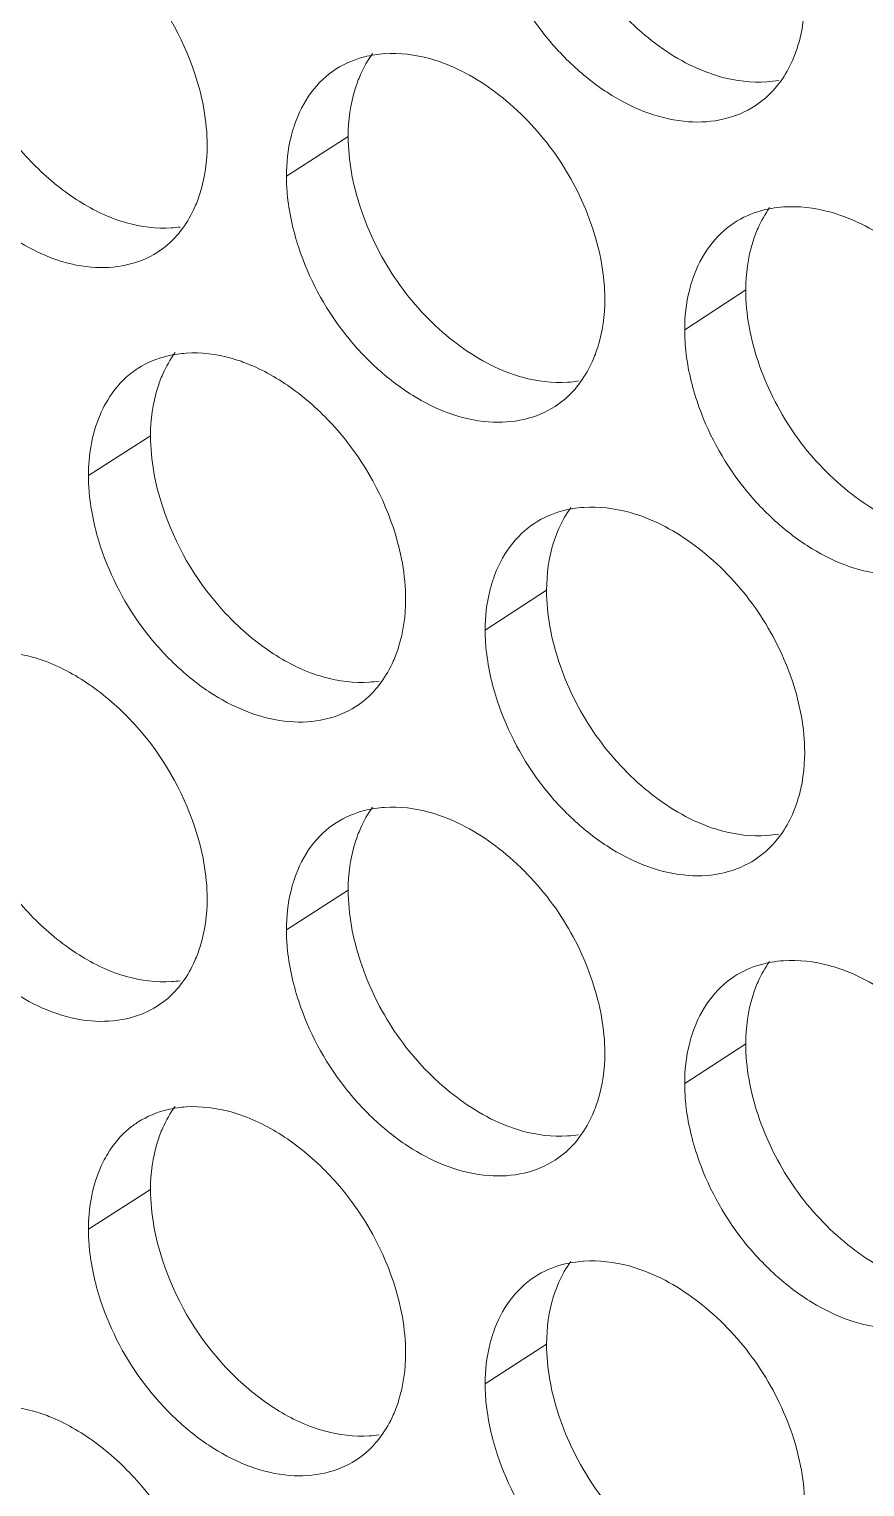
# Model space of a CAD drawing. Header units: millimetres. Extents: x 1177 to 4147, y 93 to 2194.
# Drawn here: x 2631.35 to 2640.08, y 985.82 to 1001.05 of the extents above; entities that cross this region are included whole.
import ezdxf

# ---------------------------------------------------------------- set-up
doc = ezdxf.new("R2010")
doc.units = ezdxf.units.MM
doc.header["$LTSCALE"] = 0.1
doc.layers.get('0').update_dxf_attribs({"lineweight": 13})
doc.layers.add('标注', color=251, linetype='Continuous', lineweight=9)

# ---------------------------------------------------------------- blocks, each defined once
blk = doc.blocks.new('02')
at = {"layer": '标注'}
for p, q in [((4532.96, 1019.732), (4532.038, 1019.14)), ((4538.893, 1017.441), (4537.982, 1016.845)), ((4530.01, 1015.263), (4529.082, 1014.673)), ((4530.01, 1015.263), (4529.082, 1014.673)), ((4535.921, 1012.958), (4535.004, 1012.364)), ((4535.921, 1012.958), (4535.004, 1012.364)), ((4532.96, 1008.482), (4532.038, 1007.89)), ((4538.893, 1006.191), (4537.982, 1005.595)), ((4530.01, 1004.013), (4529.082, 1003.423)), ((4535.921, 1001.708), (4535.004, 1001.114))]:
    blk.add_line(p, q, dxfattribs=at)
for centre, radius, start, end in [((4533.615, 1019.253), 1.719, 93.732, 98.663), ((4539.089, 1022.266), 1.722, 273.9384, 279.9366), ((4539.577, 1016.949), 1.735, 93.9617, 99.8775), ((4530.215, 1020.061), 1.697, 273.5926, 278.0992), ((4530.65, 1014.79), 1.711, 93.6161, 98.0527), ((4530.65, 1014.79), 1.711, 93.6161, 98.0527), ((4536.12, 1017.774), 1.714, 273.8238, 279.3262), ((4536.59, 1012.472), 1.727, 93.8472, 99.2713), ((4536.59, 1012.472), 1.727, 93.8472, 99.2713), ((4533.162, 1013.289), 1.705, 273.7086, 278.7138), ((4533.162, 1013.289), 1.705, 273.7086, 278.7138), ((4533.615, 1008.003), 1.719, 93.732, 98.663), ((4539.089, 1011.016), 1.722, 273.9384, 279.9366), ((4539.089, 1011.016), 1.722, 273.9384, 279.9366), ((4539.577, 1005.699), 1.735, 93.9617, 99.8775), ((4530.215, 1008.811), 1.697, 273.5926, 278.0992), ((4530.65, 1003.54), 1.711, 93.6161, 98.0527), ((4536.12, 1006.524), 1.714, 273.8238, 279.3262), ((4536.59, 1001.222), 1.727, 93.8472, 99.2713), ((4533.162, 1002.039), 1.705, 273.7086, 278.7138)]:
    blk.add_arc(centre, radius, start, end, dxfattribs=at)
for points, knots in [([(4535.921, 1024.208), (4535.921, 1023.848), (4536.065, 1023.1), (4536.572, 1022.075), (4537.331, 1021.227), (4537.967, 1020.823), (4538.298, 1020.696)], [0, 0, 0, 0, 0.242407, 0.502714, 0.761597, 1, 1, 1, 1]), ([(4530.855, 1019.603), (4530.855, 1019.963), (4530.675, 1020.902), (4530.044, 1021.991), (4529.212, 1022.755), (4528.736, 1023.033), (4528.493, 1023.129)], [0, 0, 0, 0, 0.242804, 0.633144, 0.823843, 1, 1, 1, 1]), ([(4535.188, 1022.55), (4535.338, 1022.096), (4535.684, 1021.448), (4536.329, 1020.752), (4537.019, 1020.22), (4537.809, 1019.913), (4538.567, 1019.963), (4538.895, 1020.099), (4539.035, 1020.191)], [0, 0, 0, 0, 0.282242, 0.422968, 0.557759, 0.795664, 0.900828, 1, 1, 1, 1]), ([(4527.071, 1022.05), (4527.071, 1021.69), (4527.249, 1020.752), (4527.876, 1019.66), (4528.704, 1018.895), (4529.179, 1018.617), (4529.422, 1018.521)], [0, 0, 0, 0, 0.243106, 0.633556, 0.824063, 1, 1, 1, 1]), ([(4539.589, 1020.864), (4539.619, 1020.932), (4539.73, 1021.228), (4539.773, 1021.547), (4539.773, 1021.787)], [0, 0, 0, 0, 0.23723, 1, 1, 1, 1]), ([(4533.356, 1020.952), (4533.304, 1020.944), (4533.102, 1020.904), (4532.909, 1020.822), (4532.78, 1020.74)], [0, 0, 0, 0, 0.256287, 1, 1, 1, 1]), ([(4534.41, 1020.817), (4534.334, 1020.847), (4534.042, 1020.944), (4533.729, 1020.983), (4533.503, 1020.968)], [0, 0, 0, 0, 0.264829, 1, 1, 1, 1]), ([(4532.78, 1020.74), (4532.637, 1020.648), (4532.377, 1020.397), (4532.218, 1020.077), (4532.159, 1019.905)], [0, 0, 0, 0, 0.484049, 1, 1, 1, 1]), ([(4533.143, 1020.655), (4533.113, 1020.587), (4533.003, 1020.291), (4532.96, 1019.972), (4532.96, 1019.732)], [0, 0, 0, 0, 0.236846, 1, 1, 1, 1]), ([(4536.79, 1017.302), (4536.79, 1017.662), (4536.645, 1018.41), (4536.137, 1019.435), (4535.377, 1020.283), (4534.741, 1020.689), (4534.41, 1020.817)], [0, 0, 0, 0, 0.242263, 0.502569, 0.761592, 1, 1, 1, 1]), ([(4538.298, 1020.696), (4538.374, 1020.667), (4538.667, 1020.57), (4538.981, 1020.533), (4539.207, 1020.548)], [0, 0, 0, 0, 0.264454, 1, 1, 1, 1]), ([(4539.035, 1020.191), (4539.145, 1020.263), (4539.279, 1020.383), (4539.388, 1020.522), (4539.415, 1020.559)], [0, 0, 0, 0, 0.745335, 1, 1, 1, 1]), ([(4526.319, 1020.397), (4526.467, 1019.945), (4526.807, 1019.298), (4527.441, 1018.599), (4528.118, 1018.062), (4528.895, 1017.746), (4529.645, 1017.784), (4529.97, 1017.913), (4530.11, 1018.002)], [0, 0, 0, 0, 0.283418, 0.424493, 0.559431, 0.79692, 0.901513, 1, 1, 1, 1]), ([(4532.159, 1019.905), (4532.139, 1019.847), (4532.066, 1019.598), (4532.038, 1019.337), (4532.038, 1019.14)], [0, 0, 0, 0, 0.239111, 1, 1, 1, 1]), ([(4530.672, 1018.681), (4530.702, 1018.749), (4530.812, 1019.044), (4530.855, 1019.363), (4530.855, 1019.603)], [0, 0, 0, 0, 0.236789, 1, 1, 1, 1]), ([(4532.96, 1019.732), (4532.96, 1019.372), (4533.104, 1018.624), (4533.608, 1017.598), (4534.364, 1016.748), (4534.999, 1016.342), (4535.328, 1016.214)], [0, 0, 0, 0, 0.242567, 0.503029, 0.761892, 1, 1, 1, 1]), ([(4532.038, 1019.14), (4532.038, 1019.054), (4532.055, 1018.693), (4532.135, 1018.336), (4532.221, 1018.076)], [0, 0, 0, 0, 0.239506, 1, 1, 1, 1]), ([(4540.371, 1018.533), (4540.295, 1018.562), (4540, 1018.658), (4539.684, 1018.696), (4539.457, 1018.68)], [0, 0, 0, 0, 0.264534, 1, 1, 1, 1]), ([(4529.422, 1018.521), (4529.497, 1018.492), (4529.786, 1018.393), (4530.097, 1018.353), (4530.321, 1018.368)], [0, 0, 0, 0, 0.264899, 1, 1, 1, 1]), ([(4539.279, 1018.659), (4539.229, 1018.65), (4539.032, 1018.606), (4538.844, 1018.524), (4538.719, 1018.442)], [0, 0, 0, 0, 0.255872, 1, 1, 1, 1]), ([(4542.768, 1015.03), (4542.768, 1015.39), (4542.622, 1016.137), (4542.109, 1017.16), (4541.344, 1018.005), (4540.704, 1018.407), (4540.371, 1018.533)], [0, 0, 0, 0, 0.241944, 0.50194, 0.761004, 1, 1, 1, 1]), ([(4530.11, 1018.002), (4530.219, 1018.071), (4530.353, 1018.188), (4530.461, 1018.324), (4530.488, 1018.36)], [0, 0, 0, 0, 0.745196, 1, 1, 1, 1]), ([(4538.719, 1018.442), (4538.578, 1018.349), (4538.322, 1018.1), (4538.163, 1017.783), (4538.104, 1017.613)], [0, 0, 0, 0, 0.48481, 1, 1, 1, 1]), ([(4539.077, 1018.365), (4539.047, 1018.297), (4538.936, 1018.001), (4538.893, 1017.682), (4538.893, 1017.441)], [0, 0, 0, 0, 0.237139, 1, 1, 1, 1]), ([(4532.221, 1018.076), (4532.37, 1017.622), (4532.714, 1016.974), (4533.356, 1016.277), (4534.041, 1015.743), (4534.827, 1015.434), (4535.582, 1015.48), (4535.909, 1015.613), (4536.049, 1015.704)], [0, 0, 0, 0, 0.282632, 0.423473, 0.558313, 0.796079, 0.901055, 1, 1, 1, 1]), ([(4538.104, 1017.613), (4538.084, 1017.554), (4538.01, 1017.305), (4537.982, 1017.043), (4537.982, 1016.845)], [0, 0, 0, 0, 0.239305, 1, 1, 1, 1]), ([(4538.893, 1017.441), (4538.893, 1017.081), (4539.037, 1016.334), (4539.546, 1015.309), (4540.308, 1014.463), (4540.946, 1014.061), (4541.278, 1013.935)], [0, 0, 0, 0, 0.242248, 0.5024, 0.761305, 1, 1, 1, 1]), ([(4536.606, 1016.379), (4536.636, 1016.447), (4536.747, 1016.743), (4536.79, 1017.062), (4536.79, 1017.302)], [0, 0, 0, 0, 0.237083, 1, 1, 1, 1]), ([(4537.982, 1016.845), (4537.982, 1016.759), (4537.999, 1016.398), (4538.079, 1016.042), (4538.166, 1015.782)], [0, 0, 0, 0, 0.239586, 1, 1, 1, 1]), ([(4531.446, 1016.344), (4531.37, 1016.374), (4531.079, 1016.472), (4530.767, 1016.512), (4530.542, 1016.498)], [0, 0, 0, 0, 0.264979, 1, 1, 1, 1]), ([(4531.446, 1016.344), (4531.37, 1016.374), (4531.079, 1016.472), (4530.767, 1016.512), (4530.542, 1016.498)], [0, 0, 0, 0, 0.264979, 1, 1, 1, 1]), ([(4530.41, 1016.484), (4530.357, 1016.477), (4530.153, 1016.438), (4529.957, 1016.357), (4529.827, 1016.274)], [0, 0, 0, 0, 0.256503, 1, 1, 1, 1]), ([(4530.41, 1016.484), (4530.357, 1016.477), (4530.153, 1016.438), (4529.957, 1016.357), (4529.827, 1016.274)], [0, 0, 0, 0, 0.256503, 1, 1, 1, 1]), ([(4533.817, 1012.824), (4533.817, 1013.184), (4533.637, 1014.123), (4533.002, 1015.211), (4532.168, 1015.973), (4531.69, 1016.249), (4531.446, 1016.344)], [0, 0, 0, 0, 0.242644, 0.632801, 0.82359, 1, 1, 1, 1]), ([(4533.817, 1012.824), (4533.817, 1013.184), (4533.637, 1014.123), (4533.002, 1015.211), (4532.168, 1015.973), (4531.69, 1016.249), (4531.446, 1016.344)], [0, 0, 0, 0, 0.242644, 0.632801, 0.82359, 1, 1, 1, 1]), ([(4529.827, 1016.274), (4529.781, 1016.245), (4529.602, 1016.115), (4529.457, 1015.941), (4529.37, 1015.798)], [0, 0, 0, 0, 0.246085, 1, 1, 1, 1]), ([(4529.827, 1016.274), (4529.781, 1016.245), (4529.602, 1016.115), (4529.457, 1015.941), (4529.37, 1015.798)], [0, 0, 0, 0, 0.246085, 1, 1, 1, 1]), ([(4530.192, 1016.185), (4530.162, 1016.117), (4530.052, 1015.822), (4530.01, 1015.503), (4530.01, 1015.263)], [0, 0, 0, 0, 0.236699, 1, 1, 1, 1]), ([(4530.192, 1016.185), (4530.162, 1016.117), (4530.052, 1015.822), (4530.01, 1015.503), (4530.01, 1015.263)], [0, 0, 0, 0, 0.236699, 1, 1, 1, 1]), ([(4535.328, 1016.214), (4535.404, 1016.185), (4535.696, 1016.088), (4536.009, 1016.049), (4536.234, 1016.064)], [0, 0, 0, 0, 0.264601, 1, 1, 1, 1]), ([(4536.049, 1015.704), (4536.159, 1015.776), (4536.293, 1015.894), (4536.402, 1016.032), (4536.428, 1016.069)], [0, 0, 0, 0, 0.74529, 1, 1, 1, 1]), ([(4529.37, 1015.798), (4529.323, 1015.721), (4529.148, 1015.371), (4529.082, 1014.972), (4529.082, 1014.673)], [0, 0, 0, 0, 0.23391, 1, 1, 1, 1]), ([(4529.37, 1015.798), (4529.323, 1015.721), (4529.148, 1015.371), (4529.082, 1014.972), (4529.082, 1014.673)], [0, 0, 0, 0, 0.23391, 1, 1, 1, 1]), ([(4538.166, 1015.782), (4538.317, 1015.327), (4538.665, 1014.679), (4539.314, 1013.984), (4540.007, 1013.453), (4540.802, 1013.15), (4541.563, 1013.204), (4541.891, 1013.342), (4542.032, 1013.435)], [0, 0, 0, 0, 0.281854, 0.422466, 0.557209, 0.795252, 0.900604, 1, 1, 1, 1]), ([(4530.01, 1015.263), (4530.01, 1014.902), (4530.189, 1013.964), (4530.818, 1012.874), (4531.649, 1012.111), (4532.126, 1011.834), (4532.37, 1011.739)], [0, 0, 0, 0, 0.242946, 0.633213, 0.82381, 1, 1, 1, 1]), ([(4530.01, 1015.263), (4530.01, 1014.902), (4530.189, 1013.964), (4530.818, 1012.874), (4531.649, 1012.111), (4532.126, 1011.834), (4532.37, 1011.739)], [0, 0, 0, 0, 0.242946, 0.633213, 0.82381, 1, 1, 1, 1]), ([(4529.082, 1014.673), (4529.082, 1014.587), (4529.1, 1014.226), (4529.179, 1013.869), (4529.265, 1013.608)], [0, 0, 0, 0, 0.239466, 1, 1, 1, 1]), ([(4529.082, 1014.673), (4529.082, 1014.587), (4529.1, 1014.226), (4529.179, 1013.869), (4529.265, 1013.608)], [0, 0, 0, 0, 0.239466, 1, 1, 1, 1]), ([(4536.312, 1014.177), (4536.261, 1014.169), (4536.062, 1014.126), (4535.871, 1014.044), (4535.744, 1013.962)], [0, 0, 0, 0, 0.256076, 1, 1, 1, 1]), ([(4536.312, 1014.177), (4536.261, 1014.169), (4536.062, 1014.126), (4535.871, 1014.044), (4535.744, 1013.962)], [0, 0, 0, 0, 0.256076, 1, 1, 1, 1]), ([(4537.385, 1014.047), (4537.309, 1014.076), (4537.016, 1014.173), (4536.701, 1014.211), (4536.474, 1014.196)], [0, 0, 0, 0, 0.264681, 1, 1, 1, 1]), ([(4537.385, 1014.047), (4537.309, 1014.076), (4537.016, 1014.173), (4536.701, 1014.211), (4536.474, 1014.196)], [0, 0, 0, 0, 0.264681, 1, 1, 1, 1]), ([(4535.744, 1013.962), (4535.602, 1013.87), (4535.344, 1013.62), (4535.185, 1013.301), (4535.126, 1013.131)], [0, 0, 0, 0, 0.484433, 1, 1, 1, 1]), ([(4535.744, 1013.962), (4535.602, 1013.87), (4535.344, 1013.62), (4535.185, 1013.301), (4535.126, 1013.131)], [0, 0, 0, 0, 0.484433, 1, 1, 1, 1]), ([(4539.773, 1010.537), (4539.773, 1010.897), (4539.628, 1011.645), (4539.118, 1012.669), (4538.355, 1013.516), (4537.717, 1013.92), (4537.385, 1014.047)], [0, 0, 0, 0, 0.242103, 0.502254, 0.761298, 1, 1, 1, 1]), ([(4539.773, 1010.537), (4539.773, 1010.897), (4539.628, 1011.645), (4539.118, 1012.669), (4538.355, 1013.516), (4537.717, 1013.92), (4537.385, 1014.047)], [0, 0, 0, 0, 0.242103, 0.502254, 0.761298, 1, 1, 1, 1]), ([(4536.105, 1013.882), (4536.074, 1013.813), (4535.964, 1013.518), (4535.921, 1013.199), (4535.921, 1012.958)], [0, 0, 0, 0, 0.236993, 1, 1, 1, 1]), ([(4536.105, 1013.882), (4536.074, 1013.813), (4535.964, 1013.518), (4535.921, 1013.199), (4535.921, 1012.958)], [0, 0, 0, 0, 0.236993, 1, 1, 1, 1]), ([(4529.265, 1013.608), (4529.413, 1013.155), (4529.755, 1012.508), (4530.393, 1011.809), (4531.074, 1011.274), (4531.856, 1010.961), (4532.608, 1011.003), (4532.934, 1011.134), (4533.074, 1011.224)], [0, 0, 0, 0, 0.283024, 0.423982, 0.55887, 0.796498, 0.901283, 1, 1, 1, 1]), ([(4529.265, 1013.608), (4529.413, 1013.155), (4529.755, 1012.508), (4530.393, 1011.809), (4531.074, 1011.274), (4531.856, 1010.961), (4532.608, 1011.003), (4532.934, 1011.134), (4533.074, 1011.224)], [0, 0, 0, 0, 0.283024, 0.423982, 0.55887, 0.796498, 0.901283, 1, 1, 1, 1]), ([(4535.126, 1013.131), (4535.106, 1013.072), (4535.033, 1012.823), (4535.004, 1012.562), (4535.004, 1012.364)], [0, 0, 0, 0, 0.239208, 1, 1, 1, 1]), ([(4535.126, 1013.131), (4535.106, 1013.072), (4535.033, 1012.823), (4535.004, 1012.562), (4535.004, 1012.364)], [0, 0, 0, 0, 0.239208, 1, 1, 1, 1]), ([(4533.633, 1011.901), (4533.664, 1011.97), (4533.774, 1012.265), (4533.817, 1012.584), (4533.817, 1012.824)], [0, 0, 0, 0, 0.236936, 1, 1, 1, 1]), ([(4533.633, 1011.901), (4533.664, 1011.97), (4533.774, 1012.265), (4533.817, 1012.584), (4533.817, 1012.824)], [0, 0, 0, 0, 0.236936, 1, 1, 1, 1]), ([(4535.921, 1012.958), (4535.921, 1012.598), (4536.065, 1011.85), (4536.572, 1010.825), (4537.331, 1009.977), (4537.967, 1009.573), (4538.298, 1009.446)], [0, 0, 0, 0, 0.242407, 0.502714, 0.761597, 1, 1, 1, 1]), ([(4535.921, 1012.958), (4535.921, 1012.598), (4536.065, 1011.85), (4536.572, 1010.825), (4537.331, 1009.977), (4537.967, 1009.573), (4538.298, 1009.446)], [0, 0, 0, 0, 0.242407, 0.502714, 0.761597, 1, 1, 1, 1]), ([(4535.004, 1012.364), (4535.004, 1012.278), (4535.022, 1011.917), (4535.102, 1011.561), (4535.188, 1011.3)], [0, 0, 0, 0, 0.239546, 1, 1, 1, 1]), ([(4535.004, 1012.364), (4535.004, 1012.278), (4535.022, 1011.917), (4535.102, 1011.561), (4535.188, 1011.3)], [0, 0, 0, 0, 0.239546, 1, 1, 1, 1]), ([(4528.493, 1011.879), (4528.417, 1011.909), (4528.127, 1012.007), (4527.816, 1012.048), (4527.592, 1012.034)], [0, 0, 0, 0, 0.265131, 1, 1, 1, 1]), ([(4530.855, 1008.353), (4530.855, 1008.713), (4530.675, 1009.652), (4530.044, 1010.741), (4529.212, 1011.505), (4528.736, 1011.783), (4528.493, 1011.879)], [0, 0, 0, 0, 0.242804, 0.633144, 0.823843, 1, 1, 1, 1]), ([(4532.37, 1011.739), (4532.445, 1011.71), (4532.736, 1011.612), (4533.048, 1011.573), (4533.272, 1011.588)], [0, 0, 0, 0, 0.264749, 1, 1, 1, 1]), ([(4532.37, 1011.739), (4532.445, 1011.71), (4532.736, 1011.612), (4533.048, 1011.573), (4533.272, 1011.588)], [0, 0, 0, 0, 0.264749, 1, 1, 1, 1]), ([(4533.074, 1011.224), (4533.184, 1011.295), (4533.317, 1011.413), (4533.426, 1011.55), (4533.452, 1011.586)], [0, 0, 0, 0, 0.745243, 1, 1, 1, 1]), ([(4533.074, 1011.224), (4533.184, 1011.295), (4533.317, 1011.413), (4533.426, 1011.55), (4533.452, 1011.586)], [0, 0, 0, 0, 0.745243, 1, 1, 1, 1]), ([(4535.188, 1011.3), (4535.338, 1010.846), (4535.684, 1010.198), (4536.329, 1009.502), (4537.019, 1008.97), (4537.809, 1008.663), (4538.567, 1008.713), (4538.895, 1008.849), (4539.035, 1008.941)], [0, 0, 0, 0, 0.282242, 0.422968, 0.557759, 0.795664, 0.900828, 1, 1, 1, 1]), ([(4535.188, 1011.3), (4535.338, 1010.846), (4535.684, 1010.198), (4536.329, 1009.502), (4537.019, 1008.97), (4537.809, 1008.663), (4538.567, 1008.713), (4538.895, 1008.849), (4539.035, 1008.941)], [0, 0, 0, 0, 0.282242, 0.422968, 0.557759, 0.795664, 0.900828, 1, 1, 1, 1]), ([(4527.071, 1010.8), (4527.071, 1010.44), (4527.249, 1009.502), (4527.876, 1008.41), (4528.704, 1007.645), (4529.179, 1007.367), (4529.422, 1007.271)], [0, 0, 0, 0, 0.243106, 0.633556, 0.824063, 1, 1, 1, 1]), ([(4539.589, 1009.614), (4539.619, 1009.682), (4539.73, 1009.978), (4539.773, 1010.297), (4539.773, 1010.537)], [0, 0, 0, 0, 0.23723, 1, 1, 1, 1]), ([(4539.589, 1009.614), (4539.619, 1009.682), (4539.73, 1009.978), (4539.773, 1010.297), (4539.773, 1010.537)], [0, 0, 0, 0, 0.23723, 1, 1, 1, 1]), ([(4533.356, 1009.702), (4533.304, 1009.694), (4533.102, 1009.654), (4532.909, 1009.572), (4532.78, 1009.49)], [0, 0, 0, 0, 0.256287, 1, 1, 1, 1]), ([(4534.41, 1009.567), (4534.334, 1009.597), (4534.042, 1009.694), (4533.729, 1009.733), (4533.503, 1009.718)], [0, 0, 0, 0, 0.264829, 1, 1, 1, 1]), ([(4536.79, 1006.052), (4536.79, 1006.412), (4536.645, 1007.16), (4536.137, 1008.185), (4535.377, 1009.033), (4534.741, 1009.439), (4534.41, 1009.567)], [0, 0, 0, 0, 0.242263, 0.502569, 0.761592, 1, 1, 1, 1]), ([(4532.78, 1009.49), (4532.637, 1009.398), (4532.377, 1009.147), (4532.218, 1008.827), (4532.159, 1008.655)], [0, 0, 0, 0, 0.484049, 1, 1, 1, 1]), ([(4533.143, 1009.405), (4533.113, 1009.337), (4533.003, 1009.041), (4532.96, 1008.722), (4532.96, 1008.482)], [0, 0, 0, 0, 0.236846, 1, 1, 1, 1]), ([(4538.298, 1009.446), (4538.374, 1009.417), (4538.667, 1009.32), (4538.981, 1009.283), (4539.207, 1009.298)], [0, 0, 0, 0, 0.264454, 1, 1, 1, 1]), ([(4538.298, 1009.446), (4538.374, 1009.417), (4538.667, 1009.32), (4538.981, 1009.283), (4539.207, 1009.298)], [0, 0, 0, 0, 0.264454, 1, 1, 1, 1]), ([(4526.319, 1009.147), (4526.467, 1008.695), (4526.807, 1008.048), (4527.441, 1007.349), (4528.118, 1006.812), (4528.895, 1006.496), (4529.645, 1006.534), (4529.97, 1006.663), (4530.11, 1006.752)], [0, 0, 0, 0, 0.283418, 0.424493, 0.559431, 0.79692, 0.901513, 1, 1, 1, 1]), ([(4539.035, 1008.941), (4539.145, 1009.013), (4539.279, 1009.133), (4539.388, 1009.272), (4539.415, 1009.309)], [0, 0, 0, 0, 0.745335, 1, 1, 1, 1]), ([(4539.035, 1008.941), (4539.145, 1009.013), (4539.279, 1009.133), (4539.388, 1009.272), (4539.415, 1009.309)], [0, 0, 0, 0, 0.745335, 1, 1, 1, 1]), ([(4532.159, 1008.655), (4532.139, 1008.597), (4532.066, 1008.348), (4532.038, 1008.087), (4532.038, 1007.89)], [0, 0, 0, 0, 0.239111, 1, 1, 1, 1]), ([(4532.96, 1008.482), (4532.96, 1008.122), (4533.104, 1007.374), (4533.608, 1006.348), (4534.364, 1005.498), (4534.999, 1005.092), (4535.328, 1004.964)], [0, 0, 0, 0, 0.242567, 0.503029, 0.761892, 1, 1, 1, 1]), ([(4530.672, 1007.431), (4530.702, 1007.499), (4530.812, 1007.794), (4530.855, 1008.113), (4530.855, 1008.353)], [0, 0, 0, 0, 0.236789, 1, 1, 1, 1]), ([(4532.038, 1007.89), (4532.038, 1007.804), (4532.055, 1007.443), (4532.135, 1007.086), (4532.221, 1006.826)], [0, 0, 0, 0, 0.239506, 1, 1, 1, 1]), ([(4539.279, 1007.409), (4539.229, 1007.4), (4539.032, 1007.356), (4538.844, 1007.274), (4538.719, 1007.192)], [0, 0, 0, 0, 0.255872, 1, 1, 1, 1]), ([(4540.371, 1007.283), (4540.295, 1007.312), (4540, 1007.408), (4539.684, 1007.446), (4539.457, 1007.43)], [0, 0, 0, 0, 0.264534, 1, 1, 1, 1]), ([(4529.422, 1007.271), (4529.497, 1007.242), (4529.786, 1007.143), (4530.097, 1007.103), (4530.321, 1007.118)], [0, 0, 0, 0, 0.264899, 1, 1, 1, 1]), ([(4538.719, 1007.192), (4538.578, 1007.099), (4538.322, 1006.85), (4538.163, 1006.533), (4538.104, 1006.363)], [0, 0, 0, 0, 0.48481, 1, 1, 1, 1]), ([(4542.768, 1003.78), (4542.768, 1004.14), (4542.622, 1004.887), (4542.109, 1005.91), (4541.344, 1006.755), (4540.704, 1007.157), (4540.371, 1007.283)], [0, 0, 0, 0, 0.241944, 0.50194, 0.761004, 1, 1, 1, 1]), ([(4530.11, 1006.752), (4530.219, 1006.821), (4530.353, 1006.938), (4530.461, 1007.074), (4530.488, 1007.11)], [0, 0, 0, 0, 0.745196, 1, 1, 1, 1]), ([(4539.077, 1007.115), (4539.047, 1007.047), (4538.936, 1006.751), (4538.893, 1006.432), (4538.893, 1006.191)], [0, 0, 0, 0, 0.237139, 1, 1, 1, 1]), ([(4532.221, 1006.826), (4532.37, 1006.372), (4532.714, 1005.724), (4533.356, 1005.027), (4534.041, 1004.493), (4534.827, 1004.184), (4535.582, 1004.23), (4535.909, 1004.363), (4536.049, 1004.454)], [0, 0, 0, 0, 0.282632, 0.423473, 0.558313, 0.796079, 0.901055, 1, 1, 1, 1]), ([(4538.104, 1006.363), (4538.084, 1006.304), (4538.01, 1006.055), (4537.982, 1005.793), (4537.982, 1005.595)], [0, 0, 0, 0, 0.239305, 1, 1, 1, 1]), ([(4538.893, 1006.191), (4538.893, 1005.831), (4539.037, 1005.084), (4539.546, 1004.059), (4540.308, 1003.213), (4540.946, 1002.811), (4541.278, 1002.685)], [0, 0, 0, 0, 0.242248, 0.5024, 0.761305, 1, 1, 1, 1]), ([(4536.606, 1005.129), (4536.636, 1005.197), (4536.747, 1005.493), (4536.79, 1005.812), (4536.79, 1006.052)], [0, 0, 0, 0, 0.237083, 1, 1, 1, 1]), ([(4537.982, 1005.595), (4537.982, 1005.509), (4537.999, 1005.148), (4538.079, 1004.792), (4538.166, 1004.532)], [0, 0, 0, 0, 0.239586, 1, 1, 1, 1]), ([(4530.41, 1005.234), (4530.357, 1005.227), (4530.153, 1005.188), (4529.957, 1005.107), (4529.827, 1005.024)], [0, 0, 0, 0, 0.256503, 1, 1, 1, 1]), ([(4531.446, 1005.094), (4531.37, 1005.124), (4531.079, 1005.222), (4530.767, 1005.262), (4530.542, 1005.248)], [0, 0, 0, 0, 0.264979, 1, 1, 1, 1]), ([(4529.827, 1005.024), (4529.781, 1004.995), (4529.602, 1004.865), (4529.457, 1004.691), (4529.37, 1004.548)], [0, 0, 0, 0, 0.246085, 1, 1, 1, 1]), ([(4533.817, 1001.574), (4533.817, 1001.934), (4533.637, 1002.873), (4533.002, 1003.961), (4532.168, 1004.723), (4531.69, 1004.999), (4531.446, 1005.094)], [0, 0, 0, 0, 0.242644, 0.632801, 0.82359, 1, 1, 1, 1]), ([(4530.192, 1004.935), (4530.162, 1004.867), (4530.052, 1004.572), (4530.01, 1004.253), (4530.01, 1004.013)], [0, 0, 0, 0, 0.236699, 1, 1, 1, 1]), ([(4535.328, 1004.964), (4535.404, 1004.935), (4535.696, 1004.838), (4536.009, 1004.799), (4536.234, 1004.814)], [0, 0, 0, 0, 0.264601, 1, 1, 1, 1]), ([(4536.049, 1004.454), (4536.159, 1004.526), (4536.293, 1004.644), (4536.402, 1004.782), (4536.428, 1004.819)], [0, 0, 0, 0, 0.74529, 1, 1, 1, 1]), ([(4529.37, 1004.548), (4529.323, 1004.471), (4529.148, 1004.121), (4529.082, 1003.722), (4529.082, 1003.423)], [0, 0, 0, 0, 0.23391, 1, 1, 1, 1]), ([(4538.166, 1004.532), (4538.317, 1004.077), (4538.665, 1003.429), (4539.314, 1002.734), (4540.007, 1002.203), (4540.802, 1001.9), (4541.563, 1001.954), (4541.891, 1002.092), (4542.032, 1002.185)], [0, 0, 0, 0, 0.281854, 0.422466, 0.557209, 0.795252, 0.900604, 1, 1, 1, 1]), ([(4530.01, 1004.013), (4530.01, 1003.652), (4530.189, 1002.714), (4530.818, 1001.624), (4531.649, 1000.861), (4532.126, 1000.584), (4532.37, 1000.489)], [0, 0, 0, 0, 0.242946, 0.633213, 0.82381, 1, 1, 1, 1]), ([(4529.082, 1003.423), (4529.082, 1003.337), (4529.1, 1002.976), (4529.179, 1002.619), (4529.265, 1002.358)], [0, 0, 0, 0, 0.239466, 1, 1, 1, 1]), ([(4536.312, 1002.927), (4536.261, 1002.919), (4536.062, 1002.876), (4535.871, 1002.794), (4535.744, 1002.712)], [0, 0, 0, 0, 0.256076, 1, 1, 1, 1]), ([(4537.385, 1002.797), (4537.309, 1002.826), (4537.016, 1002.923), (4536.701, 1002.961), (4536.474, 1002.946)], [0, 0, 0, 0, 0.264681, 1, 1, 1, 1]), ([(4539.773, 999.287), (4539.773, 999.647), (4539.628, 1000.395), (4539.118, 1001.419), (4538.355, 1002.266), (4537.717, 1002.67), (4537.385, 1002.797)], [0, 0, 0, 0, 0.242103, 0.502254, 0.761298, 1, 1, 1, 1]), ([(4535.744, 1002.712), (4535.602, 1002.62), (4535.344, 1002.37), (4535.185, 1002.051), (4535.126, 1001.881)], [0, 0, 0, 0, 0.484433, 1, 1, 1, 1]), ([(4536.105, 1002.632), (4536.074, 1002.563), (4535.964, 1002.268), (4535.921, 1001.949), (4535.921, 1001.708)], [0, 0, 0, 0, 0.236993, 1, 1, 1, 1]), ([(4529.265, 1002.358), (4529.413, 1001.905), (4529.755, 1001.258), (4530.393, 1000.559), (4531.074, 1000.024), (4531.856, 999.711), (4532.608, 999.753), (4532.934, 999.884), (4533.074, 999.974)], [0, 0, 0, 0, 0.283024, 0.423982, 0.55887, 0.796498, 0.901283, 1, 1, 1, 1]), ([(4535.126, 1001.881), (4535.106, 1001.822), (4535.033, 1001.573), (4535.004, 1001.312), (4535.004, 1001.114)], [0, 0, 0, 0, 0.239208, 1, 1, 1, 1]), ([(4533.633, 1000.651), (4533.664, 1000.72), (4533.774, 1001.015), (4533.817, 1001.334), (4533.817, 1001.574)], [0, 0, 0, 0, 0.236936, 1, 1, 1, 1]), ([(4535.921, 1001.708), (4535.921, 1001.348), (4536.065, 1000.6), (4536.572, 999.575), (4537.331, 998.727), (4537.967, 998.323), (4538.298, 998.196)], [0, 0, 0, 0, 0.242407, 0.502714, 0.761597, 1, 1, 1, 1]), ([(4535.004, 1001.114), (4535.004, 1001.028), (4535.022, 1000.667), (4535.102, 1000.311), (4535.188, 1000.05)], [0, 0, 0, 0, 0.239546, 1, 1, 1, 1]), ([(4528.493, 1000.629), (4528.417, 1000.659), (4528.127, 1000.757), (4527.816, 1000.798), (4527.592, 1000.784)], [0, 0, 0, 0, 0.265131, 1, 1, 1, 1]), ([(4530.855, 997.103), (4530.855, 997.463), (4530.675, 998.402), (4530.044, 999.491), (4529.212, 1000.255), (4528.736, 1000.533), (4528.493, 1000.629)], [0, 0, 0, 0, 0.242804, 0.633144, 0.823843, 1, 1, 1, 1]), ([(4532.37, 1000.489), (4532.445, 1000.46), (4532.736, 1000.362), (4533.048, 1000.323), (4533.272, 1000.338)], [0, 0, 0, 0, 0.264749, 1, 1, 1, 1]), ([(4533.074, 999.974), (4533.184, 1000.045), (4533.317, 1000.163), (4533.426, 1000.3), (4533.452, 1000.336)], [0, 0, 0, 0, 0.745243, 1, 1, 1, 1]), ([(4535.188, 1000.05), (4535.338, 999.596), (4535.684, 998.948), (4536.329, 998.252), (4537.019, 997.72), (4537.809, 997.413), (4538.567, 997.463), (4538.895, 997.599), (4539.035, 997.691)], [0, 0, 0, 0, 0.282242, 0.422968, 0.557759, 0.795664, 0.900828, 1, 1, 1, 1])]:
    blk.add_open_spline(points, degree=3, knots=knots, dxfattribs=at)
for points in [[(4533.324, 1020.97), (4533.252, 1020.872), (4533.192, 1020.766), (4533.143, 1020.655)], [(4539.415, 1020.559), (4539.483, 1020.654), (4539.541, 1020.757), (4539.589, 1020.864)], [(4530.488, 1018.36), (4530.561, 1018.459), (4530.622, 1018.568), (4530.672, 1018.681)], [(4539.25, 1018.67), (4539.182, 1018.575), (4539.124, 1018.472), (4539.077, 1018.365)], [(4530.376, 1016.506), (4530.303, 1016.406), (4530.242, 1016.298), (4530.192, 1016.185)], [(4530.376, 1016.506), (4530.303, 1016.406), (4530.242, 1016.298), (4530.192, 1016.185)], [(4536.428, 1016.069), (4536.498, 1016.165), (4536.557, 1016.27), (4536.606, 1016.379)], [(4536.282, 1014.192), (4536.212, 1014.095), (4536.153, 1013.99), (4536.105, 1013.882)], [(4536.282, 1014.192), (4536.212, 1014.095), (4536.153, 1013.99), (4536.105, 1013.882)], [(4533.452, 1011.586), (4533.524, 1011.684), (4533.584, 1011.79), (4533.633, 1011.901)], [(4533.452, 1011.586), (4533.524, 1011.684), (4533.584, 1011.79), (4533.633, 1011.901)], [(4533.324, 1009.72), (4533.252, 1009.622), (4533.192, 1009.516), (4533.143, 1009.405)], [(4539.415, 1009.309), (4539.483, 1009.404), (4539.541, 1009.507), (4539.589, 1009.614)], [(4539.415, 1009.309), (4539.483, 1009.404), (4539.541, 1009.507), (4539.589, 1009.614)], [(4530.488, 1007.11), (4530.561, 1007.209), (4530.622, 1007.318), (4530.672, 1007.431)], [(4539.25, 1007.42), (4539.182, 1007.325), (4539.124, 1007.222), (4539.077, 1007.115)], [(4530.376, 1005.256), (4530.303, 1005.156), (4530.242, 1005.048), (4530.192, 1004.935)], [(4536.428, 1004.819), (4536.498, 1004.915), (4536.557, 1005.02), (4536.606, 1005.129)], [(4536.282, 1002.942), (4536.212, 1002.845), (4536.153, 1002.74), (4536.105, 1002.632)], [(4533.452, 1000.336), (4533.524, 1000.434), (4533.584, 1000.54), (4533.633, 1000.651)]]:
    blk.add_open_spline(points, degree=3, dxfattribs=at)

msp = doc.modelspace()

# ---------------------------------------------------------------- block references
at = {"xscale": 0.7, "yscale": 0.7, "zscale": 0.7}
msp.add_blockref('02', (-538.391, 286.112), dxfattribs=at)

doc.saveas('drawing.dxf')
